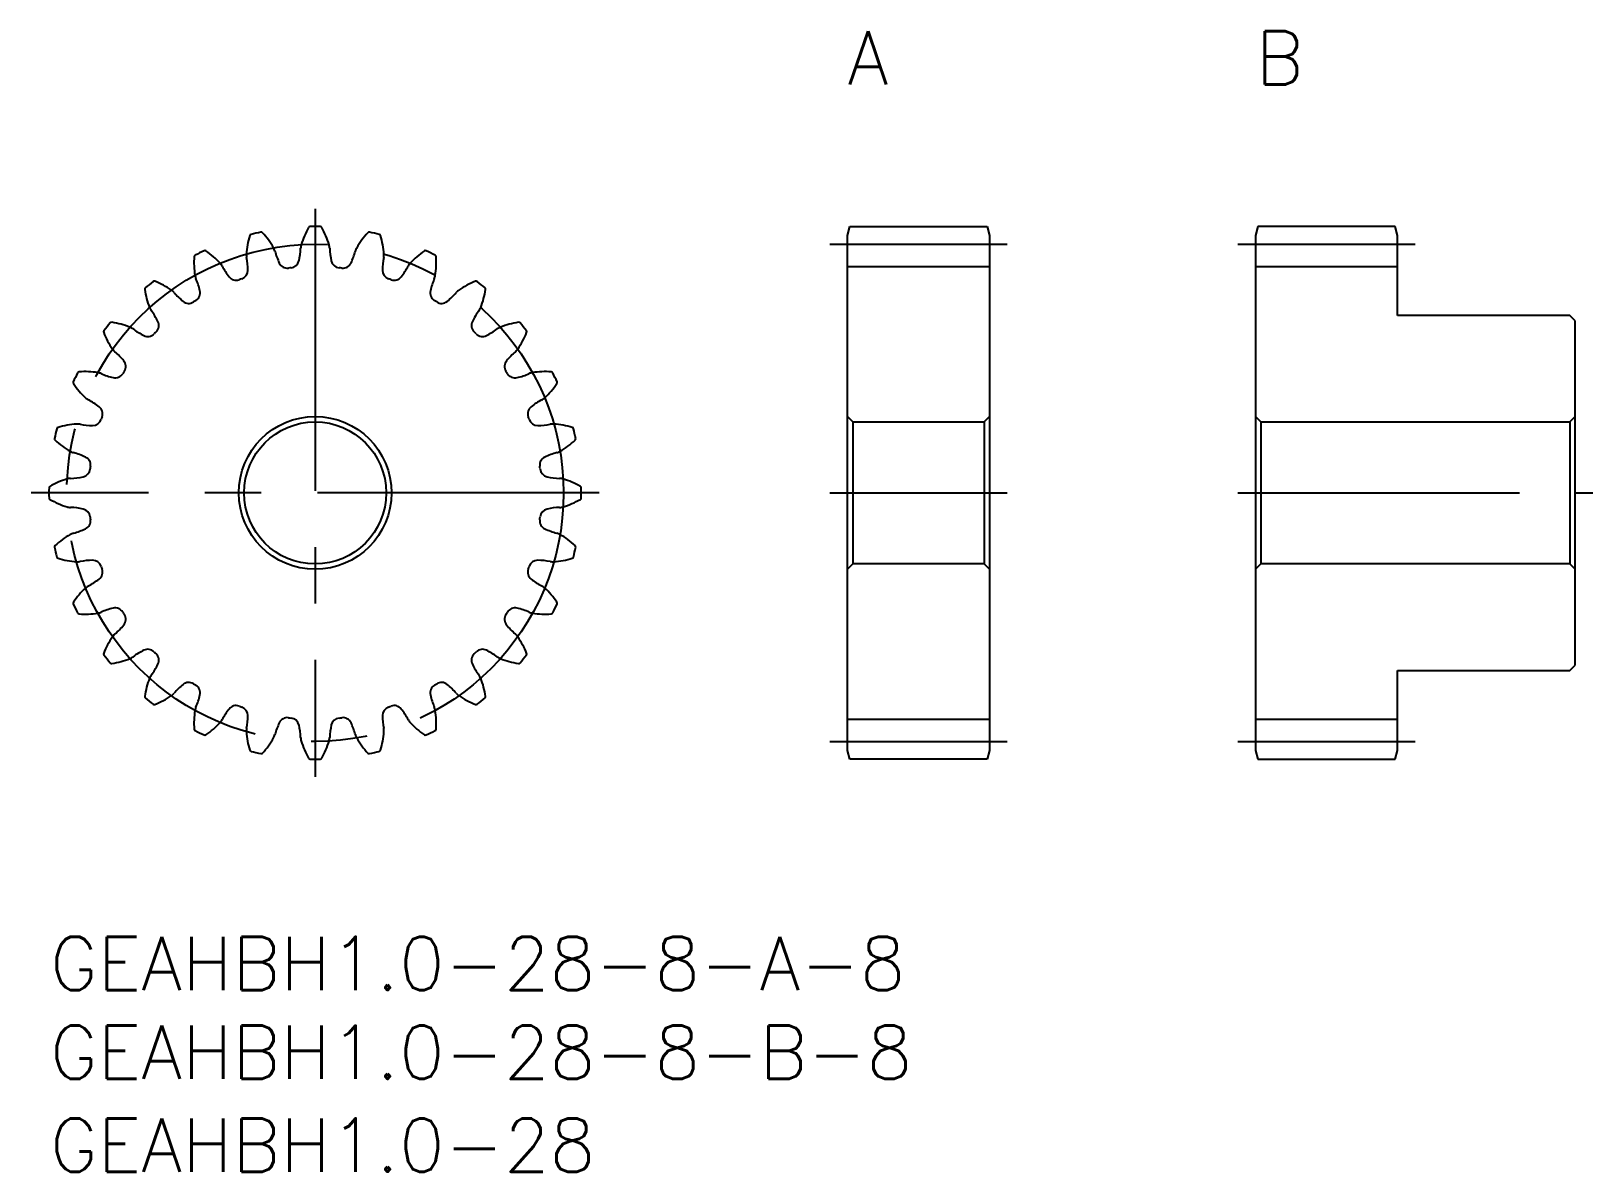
# Model space of a CAD drawing. Extents: x -1.1 to 86.9, y -13.2 to 51.
import ezdxf

# ---------------------------------------------------------------- set-up
doc = ezdxf.new("R2010")
doc.units = 0
doc.header["$LTSCALE"] = 0.5
doc.linetypes.add('CENTER', pattern=[50.8, 31.75, -6.35, 6.35, -6.35])
for name, color, linetype in [('MSM_CENTER', 1, 'CENTER'), ('MSM_CONTINUOUS', 7, 'CONTINUOUS'), ('MSM_PART_NUMBER', 7, 'CONTINUOUS')]:
    doc.layers.add(name, color=color, linetype=linetype)
doc.styles.get("Standard").update_dxf_attribs({"font": 'txt.shx', "height": 3, "bigfont": 'bigfont.shx'})

# ---------------------------------------------------------------- blocks, each defined once
blk = doc.blocks.new('*U4')
at = {"layer": 'MSM_PART_NUMBER'}
blk.add_text('GEAHBH1.0-28-8-A-8', height=3, dxfattribs=at).set_placement((0, -3))
blk = doc.blocks.new('*U5')
at = {"layer": 'MSM_PART_NUMBER'}
blk.add_text('GEAHBH1.0-28-8-B-8', height=3, dxfattribs=at).set_placement((0, -8))
blk = doc.blocks.new('*U8')
at = {"layer": 'MSM_PART_NUMBER'}
blk.add_text('GEAHBH1.0-28', height=3, dxfattribs=at).set_placement((0, -13.233))

msp = doc.modelspace()

# ---------------------------------------------------------------- linework, layer by layer
at = {"layer": 'MSM_CENTER'}
for p, q in [((14.947, 41), (14.947, 9)), ((43.947, 39), (53.947, 39)), ((66.947, 39), (76.947, 39)), ((30.947, 25), (-1.053, 25)), ((43.947, 25), (53.947, 25)), ((66.947, 25), (86.947, 25)), ((43.947, 11), (53.947, 11)), ((66.947, 11), (76.947, 11))]:
    msp.add_line(p, q, dxfattribs=at)
msp.add_circle((14.947, 25), 14, dxfattribs=at)
at = {"layer": 'MSM_CONTINUOUS'}
for p, q in [((44.947, 39.5), (45.081, 40)), ((45.081, 40), (52.813, 40)), ((52.813, 40), (52.947, 39.5)), ((68.081, 40), (67.947, 39.5)), ((75.813, 40), (68.081, 40)), ((75.947, 39.5), (75.813, 40)), ((44.947, 10.5), (44.947, 39.5)), ((52.947, 39.5), (52.947, 10.5)), ((67.947, 39.5), (67.947, 10.5)), ((75.947, 35), (75.947, 39.5)), ((44.947, 37.75), (52.947, 37.75)), ((67.947, 37.75), (75.947, 37.75)), ((85.647, 35), (75.947, 35)), ((85.947, 34.7), (85.647, 35)), ((85.947, 15.3), (85.947, 34.7)), ((44.947, 29.3), (45.247, 29)), ((52.647, 29), (52.947, 29.3)), ((67.947, 29.3), (68.247, 29)), ((85.647, 29), (85.947, 29.3)), ((45.247, 29), (52.647, 29)), ((45.247, 29), (45.247, 21)), ((52.647, 29), (52.647, 21)), ((68.247, 29), (85.647, 29)), ((68.247, 29), (68.247, 21)), ((85.647, 29), (85.647, 21)), ((45.247, 21), (44.947, 20.7)), ((52.647, 21), (45.247, 21)), ((52.947, 20.7), (52.647, 21)), ((68.247, 21), (67.947, 20.7)), ((85.647, 21), (68.247, 21)), ((85.947, 20.7), (85.647, 21)), ((75.947, 15), (85.647, 15)), ((75.947, 10.5), (75.947, 15)), ((85.647, 15), (85.947, 15.3)), ((44.947, 12.25), (52.947, 12.25)), ((67.947, 12.25), (75.947, 12.25)), ((45.081, 10), (44.947, 10.5)), ((52.813, 10), (45.081, 10)), ((52.947, 10.5), (52.813, 10)), ((67.947, 10.5), (68.081, 10)), ((68.081, 10), (75.813, 10)), ((75.813, 10), (75.947, 10.5))]:
    msp.add_line(p, q, dxfattribs=at)
for radius in [4.3, 4]:
    msp.add_circle((14.947, 25), radius, dxfattribs=at)
for centre, radius, start, end in [((14.947, 25), 15, 101.77517, 103.93911), ((11.906, 39.586), 0.1, 42.62181, 101.77517), ((8.546, 36.494), 4.667, 29.64286, 42.62179), ((18.63, 37.63), 4.667, 150.23535, 163.21429), ((14.666, 39.897), 0.1, 91.08198, 150.23535), ((14.947, 25), 15, 88.91803, 91.08197), ((15.228, 39.897), 0.1, 29.76463, 88.91803), ((11.264, 37.63), 4.667, 16.78571, 29.76465), ((21.348, 36.494), 4.667, 137.37821, 150.35714), ((17.988, 39.586), 0.1, 78.22482, 137.37821), ((14.947, 25), 15, 76.06089, 78.22483), ((15.727, 38.133), 4.667, 163.09249, 176.07143), ((11.358, 39.461), 0.1, 103.93911, 163.09249), ((11.889, 38.397), 0.82, 15.47175, 29.64288), ((9.825, 38.975), 4.308, 347.88399, 357.3854), ((14.947, 38.741), 0.82, 163.21427, 177.38539), ((14.947, 38.741), 0.82, 2.61461, 16.78572), ((20.069, 38.975), 4.308, 182.6146, 192.11601), ((18.005, 38.397), 0.82, 150.35713, 164.52825), ((18.536, 39.461), 0.1, 16.90753, 76.06089), ((14.167, 38.133), 4.667, 3.92857, 16.90751), ((12.785, 37.977), 4.667, 175.94964, 188.92857), ((8.23, 38.3), 0.1, 116.79626, 175.94959), ((14.947, 25), 15, 114.63231, 116.79626), ((8.737, 38.544), 0.1, 55.47895, 114.63231), ((6.149, 34.782), 4.667, 42.5, 55.47894), ((8.985, 37.38), 0.82, 28.3289, 42.50002), ((11.889, 38.397), 0.82, 176.07141, 190.24253), ((6.843, 37.485), 4.308, 0.74114, 10.24254), ((16.831, 39.765), 4.308, 195.47174, 204.97315), ((13.379, 38.157), 0.5, 204.97316, 276.79453), ((13.548, 38.176), 0.5, 276.06261, 347.88399), ((16.346, 38.176), 0.5, 192.11601, 263.93739), ((16.515, 38.157), 0.5, 263.20547, 335.02685), ((13.063, 39.765), 4.308, 335.02685, 344.52826), ((23.051, 37.485), 4.308, 169.75746, 179.25886), ((18.005, 38.397), 0.82, 349.75747, 3.92858), ((20.909, 37.38), 0.82, 137.49999, 151.6711), ((23.745, 34.782), 4.667, 124.52106, 137.5), ((21.157, 38.544), 0.1, 65.36769, 124.52106), ((14.947, 25), 15, 63.20374, 65.36769), ((21.664, 38.3), 0.1, 4.05038, 63.20374), ((17.109, 37.977), 4.667, 351.07143, 4.05036), ((8.985, 37.38), 0.82, 188.92855, 203.09967), ((4.268, 35.369), 4.308, 13.59828, 23.09969), ((13.498, 39.814), 4.308, 208.32888, 217.83029), ((10.491, 37.478), 0.5, 217.83031, 289.65167), ((14.947, 25), 12.75, 108.91976, 109.65167), ((10.651, 37.534), 0.5, 288.91976, 0.74113), ((14.947, 25), 12.75, 96.06261, 96.79453), ((14.947, 25), 12.75, 83.20547, 83.93739), ((19.243, 37.534), 0.5, 179.25886, 251.08024), ((14.947, 25), 12.75, 70.34833, 71.08024), ((19.403, 37.478), 0.5, 250.34833, 322.16971), ((16.396, 39.814), 4.308, 322.16971, 331.67112), ((25.626, 35.369), 4.308, 156.90031, 166.40172), ((20.909, 37.38), 0.82, 336.90033, 351.07145), ((5.439, 36.472), 0.1, 129.6534, 188.80678), ((9.952, 37.171), 4.667, 188.80678, 201.78571), ((14.947, 25), 15, 127.48946, 129.6534), ((5.879, 36.823), 0.1, 68.33609, 127.48946), ((4.193, 32.579), 4.667, 55.35714, 68.33608), ((6.379, 35.743), 0.82, 41.18604, 55.35716), ((10.238, 39.12), 4.308, 221.18603, 230.68744), ((7.969, 36.264), 0.5, 301.7769, 13.59827), ((21.925, 36.264), 0.5, 166.40172, 238.2231), ((19.656, 39.12), 4.308, 309.31257, 318.81397), ((23.514, 35.743), 0.82, 124.64284, 138.81396), ((25.701, 32.579), 4.667, 111.66392, 124.64286), ((24.015, 36.823), 0.1, 52.51054, 111.66392), ((14.947, 25), 15, 50.3466, 52.51054), ((19.942, 37.171), 4.667, 338.21429, 351.19322), ((24.455, 36.472), 0.1, 351.19324, 50.3466), ((6.379, 35.743), 0.82, 201.78569, 215.95682), ((2.229, 32.732), 4.308, 26.45542, 35.95683), ((7.826, 36.174), 0.5, 230.68745, 302.50882), ((14.947, 25), 12.75, 121.7769, 122.50882), ((14.947, 25), 12.75, 57.49118, 58.2231), ((22.068, 36.174), 0.5, 237.49118, 309.31257), ((27.665, 32.732), 4.308, 144.04317, 153.54458), ((23.514, 35.743), 0.82, 324.04318, 338.2143), ((14.947, 25), 15, 140.3466, 142.51054), ((3.475, 34.508), 0.1, 81.19323, 140.3466), ((2.776, 29.995), 4.667, 68.21429, 81.19322), ((4.204, 33.567), 0.82, 54.04318, 68.2143), ((5.638, 34.429), 0.5, 314.63404, 26.45542), ((24.256, 34.429), 0.5, 153.54458, 225.36596), ((25.69, 33.567), 0.82, 111.7857, 125.95682), ((27.118, 29.995), 4.667, 98.80678, 111.78571), ((26.419, 34.508), 0.1, 39.6534, 98.80678), ((14.947, 25), 15, 37.48946, 39.6534), ((3.124, 34.068), 0.1, 142.51054, 201.66392), ((7.368, 35.754), 4.667, 201.66392, 214.64286), ((7.215, 37.718), 4.308, 234.04317, 243.54458), ((5.518, 34.309), 0.5, 243.54459, 315.36596), ((14.947, 25), 12.75, 134.63404, 135.36596), ((14.947, 25), 12.75, 44.63404, 45.36596), ((24.376, 34.309), 0.5, 224.63404, 296.45542), ((22.679, 37.718), 4.308, 296.45542, 305.95683), ((22.526, 35.754), 4.667, 325.35714, 338.33608), ((26.77, 34.068), 0.1, 338.3361, 37.48946), ((4.204, 33.567), 0.82, 214.64284, 228.81396), ((0.827, 29.709), 4.308, 39.31256, 48.81397), ((29.067, 29.709), 4.308, 131.18603, 140.68743), ((25.69, 33.567), 0.82, 311.18604, 325.35716), ((14.947, 25), 15, 153.20374, 155.36769), ((1.647, 31.717), 0.1, 94.05038, 153.20374), ((1.97, 27.162), 4.667, 81.07143, 94.05036), ((2.567, 30.962), 0.82, 66.90033, 81.07144), ((4.578, 35.679), 4.308, 246.90031, 256.40172), ((3.683, 31.978), 0.5, 256.40174, 328.2231), ((14.947, 25), 12.75, 147.49118, 148.2231), ((3.773, 32.121), 0.5, 327.49118, 39.31256), ((26.121, 32.121), 0.5, 140.68743, 212.50882), ((14.947, 25), 12.75, 31.7769, 32.50882), ((26.211, 31.978), 0.5, 211.7769, 283.59828), ((25.316, 35.679), 4.308, 283.59828, 293.09969), ((27.327, 30.962), 0.82, 98.92856, 113.09967), ((27.924, 27.162), 4.667, 85.94964, 98.92857), ((28.247, 31.717), 0.1, 26.79626, 85.94964), ((14.947, 25), 15, 24.63231, 26.79626), ((1.403, 31.21), 0.1, 155.36769, 214.52106), ((5.165, 33.798), 4.667, 214.52106, 227.5), ((24.729, 33.798), 4.667, 312.5, 325.47894), ((28.491, 31.21), 0.1, 325.47895, 24.63231), ((2.567, 30.962), 0.82, 227.49998, 241.6711), ((0.133, 26.449), 4.308, 52.16971, 61.67112), ((29.761, 26.449), 4.308, 118.32888, 127.83029), ((27.327, 30.962), 0.82, 298.3289, 312.50002), ((2.413, 29.296), 0.5, 269.25887, 341.08024), ((2.469, 29.456), 0.5, 340.34833, 52.1697), ((14.947, 25), 12.75, 160.34833, 161.08024), ((27.425, 29.456), 0.5, 127.83029, 199.65167), ((14.947, 25), 12.75, 18.91976, 19.65167), ((27.481, 29.296), 0.5, 198.91976, 270.74113), ((14.947, 25), 15, 166.06089, 168.22483), ((0.486, 28.589), 0.1, 106.90752, 166.06089), ((1.814, 24.22), 4.667, 93.92857, 106.90751), ((1.55, 28.058), 0.82, 79.75747, 93.92858), ((2.462, 33.104), 4.308, 259.75746, 269.25886), ((27.432, 33.104), 4.308, 270.74114, 280.24254), ((28.344, 28.058), 0.82, 86.07142, 100.24253), ((28.08, 24.22), 4.667, 73.09249, 86.07143), ((29.408, 28.589), 0.1, 13.93911, 73.09249), ((14.947, 25), 15, 11.77517, 13.93911), ((0.361, 28.041), 0.1, 168.22483, 227.37821), ((3.453, 31.401), 4.667, 227.37821, 240.35714), ((1.55, 28.058), 0.82, 240.35712, 254.52825), ((28.344, 28.058), 0.82, 285.47175, 299.64288), ((26.441, 31.401), 4.667, 299.64286, 312.62179), ((29.533, 28.041), 0.1, 312.6218, 11.77517), ((0.182, 23.116), 4.308, 65.02685, 74.52826), ((1.79, 26.568), 0.5, 353.20547, 65.02684), ((14.947, 25), 12.75, 173.20547, 173.93739), ((28.104, 26.568), 0.5, 114.97315, 186.79453), ((14.947, 25), 12.75, 6.06261, 6.79453), ((29.712, 23.116), 4.308, 105.47174, 114.97315), ((2.317, 21.317), 4.667, 106.78572, 119.76465), ((1.206, 25), 0.82, 92.61461, 106.78573), ((0.972, 30.122), 4.308, 272.6146, 282.11601), ((1.771, 26.399), 0.5, 282.11602, 353.93739), ((28.123, 26.399), 0.5, 186.06261, 257.88399), ((28.922, 30.122), 4.308, 257.88399, 267.3854), ((28.688, 25), 0.82, 73.21427, 87.38539), ((27.577, 21.317), 4.667, 60.23535, 73.21429), ((14.947, 25), 15, 178.91803, 181.08197), ((0.05, 25.281), 0.1, 119.76466, 178.91803), ((0.05, 24.719), 0.1, 181.08197, 240.2353), ((29.844, 25.281), 0.1, 1.08197, 60.23535), ((29.844, 24.719), 0.1, 299.76466, 358.91803), ((14.947, 25), 15, 358.91803, 1.08197), ((2.317, 28.683), 4.667, 240.23535, 253.21428), ((1.206, 25), 0.82, 253.21427, 267.38539), ((0.972, 19.878), 4.308, 77.88399, 87.3854), ((1.771, 23.601), 0.5, 6.06261, 77.88399), ((28.123, 23.601), 0.5, 102.11601, 173.93739), ((28.922, 19.878), 4.308, 92.6146, 102.11601), ((28.688, 25), 0.82, 272.61461, 286.78573), ((27.577, 28.683), 4.667, 286.78572, 299.76465), ((0.182, 26.884), 4.308, 285.47174, 294.97315), ((1.79, 23.432), 0.5, 294.97316, 6.79453), ((14.947, 25), 12.75, 186.06261, 186.79453), ((28.104, 23.432), 0.5, 173.20547, 245.02685), ((14.947, 25), 12.75, 353.20547, 353.93739), ((29.712, 26.884), 4.308, 245.02685, 254.52826), ((0.361, 21.959), 0.1, 132.62181, 191.77517), ((3.453, 18.599), 4.667, 119.64286, 132.62179), ((1.55, 21.942), 0.82, 105.47175, 119.64287), ((28.344, 21.942), 0.82, 60.35713, 74.52825), ((26.441, 18.599), 4.667, 47.37821, 60.35714), ((29.533, 21.959), 0.1, 348.22483, 47.37821), ((14.947, 25), 15, 191.77517, 193.93911), ((0.486, 21.411), 0.1, 193.93911, 253.09249), ((1.814, 25.78), 4.667, 253.09249, 266.07143), ((1.55, 21.942), 0.82, 266.07141, 280.24253), ((2.462, 16.896), 4.308, 90.74114, 100.24254), ((2.413, 20.704), 0.5, 18.91976, 90.74113), ((27.481, 20.704), 0.5, 89.25886, 161.08024), ((27.432, 16.896), 4.308, 79.75746, 89.25886), ((28.344, 21.942), 0.82, 259.75747, 273.92859), ((28.08, 25.78), 4.667, 273.92857, 286.90751), ((29.408, 21.411), 0.1, 286.90752, 346.06089), ((14.947, 25), 15, 346.06089, 348.22483), ((2.469, 20.544), 0.5, 307.8303, 19.65167), ((14.947, 25), 12.75, 198.91976, 199.65167), ((27.425, 20.544), 0.5, 160.34833, 232.1697), ((14.947, 25), 12.75, 340.34833, 341.08024), ((5.165, 16.202), 4.667, 132.5, 145.47894), ((2.567, 19.038), 0.82, 118.3289, 132.50002), ((0.133, 23.551), 4.308, 298.32888, 307.83029), ((29.761, 23.551), 4.308, 232.16971, 241.67112), ((27.327, 19.038), 0.82, 47.49998, 61.6711), ((24.729, 16.202), 4.667, 34.52106, 47.5), ((1.403, 18.79), 0.1, 145.47895, 204.63231), ((14.947, 25), 15, 204.63231, 206.79626), ((4.578, 14.321), 4.308, 103.59828, 113.09969), ((3.683, 18.022), 0.5, 31.7769, 103.59827), ((26.211, 18.022), 0.5, 76.40172, 148.2231), ((25.316, 14.321), 4.308, 66.90031, 76.40172), ((14.947, 25), 15, 333.20374, 335.36769), ((28.491, 18.79), 0.1, 335.36769, 34.52102), ((1.647, 18.283), 0.1, 206.79626, 265.94959), ((1.97, 22.838), 4.667, 265.94964, 278.92857), ((2.567, 19.038), 0.82, 278.92855, 293.09967), ((14.947, 25), 12.75, 211.7769, 212.50882), ((3.773, 17.879), 0.5, 320.68745, 32.50882), ((26.121, 17.879), 0.5, 147.49118, 219.31256), ((14.947, 25), 12.75, 327.49118, 328.2231), ((27.327, 19.038), 0.82, 246.90033, 261.07145), ((27.924, 22.838), 4.667, 261.07143, 274.05036), ((28.247, 18.283), 0.1, 274.05038, 333.20374), ((7.368, 14.246), 4.667, 145.35714, 158.33608), ((4.204, 16.433), 0.82, 131.18604, 145.35716), ((0.827, 20.291), 4.308, 311.18603, 320.68744), ((29.067, 20.291), 4.308, 219.31256, 228.81397), ((25.69, 16.433), 0.82, 34.64284, 48.81396), ((22.526, 14.246), 4.667, 21.66392, 34.64286), ((3.124, 15.932), 0.1, 158.33609, 217.48946), ((14.947, 25), 15, 217.48946, 219.6534), ((7.215, 12.282), 4.308, 116.45542, 125.95683), ((5.518, 15.691), 0.5, 44.63404, 116.45542), ((14.947, 25), 12.75, 224.63404, 225.36596), ((5.638, 15.571), 0.5, 333.54458, 45.36596), ((24.256, 15.571), 0.5, 134.63404, 206.45542), ((14.947, 25), 12.75, 314.63404, 315.36596), ((24.376, 15.691), 0.5, 63.54458, 135.36596), ((22.679, 12.282), 4.308, 54.04317, 63.54458), ((14.947, 25), 15, 320.3466, 322.51054), ((26.77, 15.932), 0.1, 322.51054, 21.66392), ((3.475, 15.492), 0.1, 219.6534, 278.80673), ((2.776, 20.005), 4.667, 278.80678, 291.78571), ((4.204, 16.433), 0.82, 291.7857, 305.95682), ((2.229, 17.268), 4.308, 324.04317, 333.54458), ((27.665, 17.268), 4.308, 206.45542, 215.95683), ((25.69, 16.433), 0.82, 234.04318, 248.2143), ((27.118, 20.005), 4.667, 248.21429, 261.19322), ((26.419, 15.492), 0.1, 261.19324, 320.3466), ((9.952, 12.829), 4.667, 158.21429, 171.19322), ((6.379, 14.257), 0.82, 144.04318, 158.2143), ((10.238, 10.88), 4.308, 129.31256, 138.81397), ((7.826, 13.826), 0.5, 57.49118, 129.31256), ((14.947, 25), 12.75, 237.49118, 238.2231), ((7.969, 13.736), 0.5, 346.40172, 58.2231), ((21.925, 13.736), 0.5, 121.7769, 193.59827), ((14.947, 25), 12.75, 301.7769, 302.50882), ((22.068, 13.826), 0.5, 50.68745, 122.50882), ((19.656, 10.88), 4.308, 41.18603, 50.68744), ((23.514, 14.257), 0.82, 21.7857, 35.95682), ((19.942, 12.829), 4.667, 8.80678, 21.78571), ((5.439, 13.528), 0.1, 171.19324, 230.3466), ((14.947, 25), 15, 230.3466, 232.51054), ((4.193, 17.421), 4.667, 291.66392, 304.64286), ((6.379, 14.257), 0.82, 304.64284, 318.81396), ((4.268, 14.631), 4.308, 336.90031, 346.40172), ((25.626, 14.631), 4.308, 193.59828, 203.09969), ((23.514, 14.257), 0.82, 221.18604, 235.35716), ((25.701, 17.421), 4.667, 235.35714, 248.33608), ((14.947, 25), 15, 307.48946, 309.6534), ((24.455, 13.528), 0.1, 309.6534, 8.80678), ((5.879, 13.177), 0.1, 232.51054, 291.66392), ((12.785, 12.023), 4.667, 171.07143, 184.05036), ((8.985, 12.62), 0.82, 156.90033, 171.07145), ((13.498, 10.186), 4.308, 142.16971, 151.67112), ((10.491, 12.522), 0.5, 70.34833, 142.1697), ((14.947, 25), 12.75, 250.34833, 251.08024), ((10.651, 12.466), 0.5, 359.25886, 71.08024), ((6.843, 12.515), 4.308, 349.75746, 359.25886), ((13.379, 11.843), 0.5, 83.20547, 155.02685), ((14.947, 25), 12.75, 263.20547, 263.93739), ((13.548, 11.824), 0.5, 12.11602, 83.93739), ((16.346, 11.824), 0.5, 96.06261, 167.88399), ((14.947, 25), 12.75, 276.06261, 276.79453), ((16.515, 11.843), 0.5, 24.97315, 96.79453), ((19.243, 12.466), 0.5, 108.91976, 180.74113), ((23.051, 12.515), 4.308, 180.74114, 190.24254), ((14.947, 25), 12.75, 288.91976, 289.65167), ((19.403, 12.522), 0.5, 37.83029, 109.65167), ((16.396, 10.186), 4.308, 28.32888, 37.83029), ((20.909, 12.62), 0.82, 8.92855, 23.09967), ((17.109, 12.023), 4.667, 355.94964, 8.92857), ((24.015, 13.177), 0.1, 248.3361, 307.48946), ((8.23, 11.7), 0.1, 184.05038, 243.20374), ((14.947, 25), 15, 243.20374, 245.36769), ((6.149, 15.218), 4.667, 304.52106, 317.5), ((8.985, 12.62), 0.82, 317.49998, 331.6711), ((11.889, 11.603), 0.82, 169.75747, 183.92859), ((15.727, 11.867), 4.667, 183.92857, 196.90751), ((16.831, 10.235), 4.308, 155.02685, 164.52826), ((9.825, 11.025), 4.308, 2.6146, 12.11601), ((20.069, 11.025), 4.308, 167.88399, 177.3854), ((13.063, 10.235), 4.308, 15.47174, 24.97315), ((14.167, 11.867), 4.667, 343.09249, 356.07143), ((18.005, 11.603), 0.82, 356.07141, 10.24253), ((20.909, 12.62), 0.82, 208.3289, 222.50002), ((23.745, 15.218), 4.667, 222.5, 235.47894), ((14.947, 25), 15, 294.63231, 296.79626), ((21.664, 11.7), 0.1, 296.79626, 355.94964), ((8.737, 11.456), 0.1, 245.36769, 304.52106), ((8.546, 13.506), 4.667, 317.37821, 330.35714), ((11.889, 11.603), 0.82, 330.35713, 344.52825), ((14.947, 11.259), 0.82, 182.61461, 196.78573), ((18.63, 12.37), 4.667, 196.78572, 209.76465), ((11.264, 12.37), 4.667, 330.23535, 343.21429), ((14.947, 11.259), 0.82, 343.21427, 357.38539), ((18.005, 11.603), 0.82, 195.47175, 209.64288), ((21.348, 13.506), 4.667, 209.64286, 222.62179), ((21.157, 11.456), 0.1, 235.47895, 294.63231), ((11.358, 10.539), 0.1, 196.90752, 256.06089), ((14.947, 25), 15, 256.06089, 258.22483), ((11.906, 10.414), 0.1, 258.22483, 317.37821), ((14.666, 10.103), 0.1, 209.76466, 268.91803), ((14.947, 25), 15, 268.91803, 271.08197), ((15.228, 10.103), 0.1, 271.08197, 330.23535), ((17.988, 10.414), 0.1, 222.62181, 281.77517), ((14.947, 25), 15, 281.77517, 283.93911), ((18.536, 10.539), 0.1, 283.93911, 343.09249)]:
    msp.add_arc(centre, radius, start, end, dxfattribs=at)

# ---------------------------------------------------------------- block references
for name in ['*U4', '*U5', '*U8']:
    msp.add_blockref(name, (0, 0), dxfattribs=at)

# ---------------------------------------------------------------- texts
at = {"layer": 'MSM_PART_NUMBER', "linetype": 'CONTINUOUS'}
for s, p in [('A', (44.947, 48)), ('B', (67.947, 48))]:
    msp.add_text(s, height=3, dxfattribs=at).set_placement(p)

doc.saveas('drawing.dxf')
